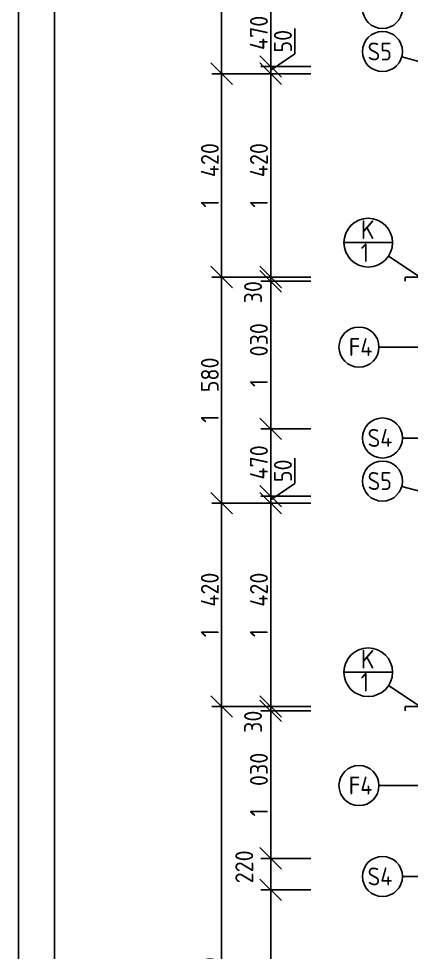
# Model space of a CAD drawing. Extents: x 3792242 to 5145247, y -1546315 to -1031918.
# Drawn here: x 3886157 to 3888902, y -1536400 to -1529880 of the extents above; entities that cross this region are included whole.
import ezdxf

# ---------------------------------------------------------------- set-up
doc = ezdxf.new("R2010")
doc.units = 0
doc.header["$MEASUREMENT"] = 0
doc.layers.get('0').update_dxf_attribs({"linetype": 'CONTINUOUS'})
doc.layers.get('Defpoints').update_dxf_attribs({"color": 61, "linetype": 'CONTINUOUS'})
for name, color, linetype in [('KÓTY', 4, 'CONTINUOUS'), ('OKNÁ', 143, 'CONTINUOUS'), ('TENKÁ', 7, 'CONTINUOUS')]:
    doc.layers.add(name, color=color, linetype=linetype)
doc.styles.add('STYLE1', font='isocp.shx')
doc.dimstyles.new('STANDARD-50', dxfattribs={"dimtxt": 125, "dimasz": 150, "dimexe": 10, "dimexo": 200, "dimgap": 20, "dimtad": 1, "dimdsep": 46, "dimlunit": 6, "dimtxsty": 'STYLE1', "dimblk1": 'OBLIQUE', "dimblk2": 'OBLIQUE', "dimsah": 1, "dimcen": 2.5, "dimse1": 1, "dimse2": 1, "dimadec": 0, "dimazin": 0, "dimtfac": 1, "dimtmove": 1, "dimatfit": 3, "dimldrblk": 'OBLIQUE', "dimfxl": 1, "dimtolj": 1, "dimtzin": 0, "dimarcsym": 0})

# ---------------------------------------------------------------- blocks, each defined once
blk = doc.blocks.new('_OBLIQUE')
at = {"color": 0, "linetype": 'ByBlock'}
blk.add_line((-0.5, -0.5), (0.5, 0.5), dxfattribs=at)
blk = doc.blocks.new('*D49699')
at = {"layer": 'Defpoints', "color": 0}
for p in [(3888755.5, -1533263.8), (3887576, -1534683.8), (3888755.5, -1534683.8)]:
    blk.add_point(p, dxfattribs=at)
at = {"layer": 'KÓTY', "color": 0, "lineweight": -2, "ltscale": 0.25}
blk.add_line((3887576, -1533263.8), (3887576, -1534683.8), dxfattribs=at)
at = {"layer": 'KÓTY', "color": 0, "linetype": 'ByBlock', "lineweight": -2, "xscale": 150, "yscale": 150, "zscale": 150}
for p, rotation in [((3887576, -1533263.8), 90), ((3887576, -1534683.8), 270)]:
    blk.add_blockref('_OBLIQUE', p, dxfattribs=dict(at, rotation=rotation))
at = {"layer": 'KÓTY', "color": 0, "insert": (3887493.5, -1533973.8), "char_height": 125, "attachment_point": 5, "rotation": 90, "style": 'STYLE1'}
blk.add_mtext('\\A1;1ﾠ420', dxfattribs=at)
blk = doc.blocks.new('*D49700')
at = {"layer": 'Defpoints', "color": 0}
for p in [(3888755.5, -1531683.8), (3887576, -1533263.8), (3888755.5, -1533263.8)]:
    blk.add_point(p, dxfattribs=at)
at = {"layer": 'KÓTY', "color": 0, "lineweight": -2, "ltscale": 0.25}
blk.add_line((3887576, -1531683.8), (3887576, -1533263.8), dxfattribs=at)
at = {"layer": 'KÓTY', "color": 0, "linetype": 'ByBlock', "lineweight": -2, "xscale": 150, "yscale": 150, "zscale": 150}
for p, rotation in [((3887576, -1531683.8), 90), ((3887576, -1533263.8), 270)]:
    blk.add_blockref('_OBLIQUE', p, dxfattribs=dict(at, rotation=rotation))
at = {"layer": 'KÓTY', "color": 0, "insert": (3887493.5, -1532473.8), "char_height": 125, "attachment_point": 5, "rotation": 90, "style": 'STYLE1'}
blk.add_mtext('\\A1;1ﾠ580', dxfattribs=at)
blk = doc.blocks.new('*D49701')
at = {"layer": 'Defpoints', "color": 0}
for p in [(3888755.5, -1530263.8), (3887576, -1531683.8), (3888755.5, -1531683.8)]:
    blk.add_point(p, dxfattribs=at)
at = {"layer": 'KÓTY', "color": 0, "lineweight": -2, "ltscale": 0.25}
blk.add_line((3887576, -1530263.8), (3887576, -1531683.8), dxfattribs=at)
at = {"layer": 'KÓTY', "color": 0, "linetype": 'ByBlock', "lineweight": -2, "xscale": 150, "yscale": 150, "zscale": 150}
for p, rotation in [((3887576, -1530263.8), 90), ((3887576, -1531683.8), 270)]:
    blk.add_blockref('_OBLIQUE', p, dxfattribs=dict(at, rotation=rotation))
at = {"layer": 'KÓTY', "color": 0, "insert": (3887493.5, -1530973.8), "char_height": 125, "attachment_point": 5, "rotation": 90, "style": 'STYLE1'}
blk.add_mtext('\\A1;1ﾠ420', dxfattribs=at)
blk = doc.blocks.new('*D49702')
at = {"layer": 'Defpoints', "color": 0}
for p in [(3888755.5, -1528683.8), (3887576, -1530263.8), (3888755.5, -1530263.8)]:
    blk.add_point(p, dxfattribs=at)
at = {"layer": 'KÓTY', "color": 0, "lineweight": -2, "ltscale": 0.25}
blk.add_line((3887576, -1528683.8), (3887576, -1530263.8), dxfattribs=at)
at = {"layer": 'KÓTY', "color": 0, "linetype": 'ByBlock', "lineweight": -2, "xscale": 150, "yscale": 150, "zscale": 150}
for p, rotation in [((3887576, -1528683.8), 90), ((3887576, -1530263.8), 270)]:
    blk.add_blockref('_OBLIQUE', p, dxfattribs=dict(at, rotation=rotation))
at = {"layer": 'KÓTY', "color": 0, "insert": (3887493.5, -1529473.8), "char_height": 125, "attachment_point": 5, "rotation": 90, "style": 'STYLE1'}
blk.add_mtext('\\A1;1ﾠ580', dxfattribs=at)
blk = doc.blocks.new('*D49705')
at = {"layer": 'Defpoints', "color": 0}
for p in [(3888636, -1529743.8), (3887919, -1530213.8), (3888636, -1530213.8)]:
    blk.add_point(p, dxfattribs=at)
at = {"layer": 'KÓTY', "color": 0, "lineweight": -2, "ltscale": 0.25}
blk.add_line((3887919, -1529743.8), (3887919, -1530213.8), dxfattribs=at)
at = {"layer": 'KÓTY', "color": 0, "linetype": 'ByBlock', "lineweight": -2, "xscale": 150, "yscale": 150, "zscale": 150}
for p, rotation in [((3887919, -1529743.8), 90), ((3887919, -1530213.8), 270)]:
    blk.add_blockref('_OBLIQUE', p, dxfattribs=dict(at, rotation=rotation))
at = {"layer": 'KÓTY', "color": 0, "insert": (3887836.5, -1529978.8), "char_height": 125, "attachment_point": 5, "rotation": 90, "style": 'STYLE1'}
blk.add_mtext('\\A1;470', dxfattribs=at)
blk = doc.blocks.new('*D49706')
at = {"layer": 'Defpoints', "color": 0}
for p in [(3888636, -1530213.8), (3887919, -1530263.8), (3888636, -1530263.8)]:
    blk.add_point(p, dxfattribs=at)
at = {"layer": 'KÓTY', "color": 0, "lineweight": -2, "ltscale": 0.25}
for p, q in [((3888087, -1529948.4), (3888087, -1530126)), ((3888087, -1530126), (3887919, -1530238.8)), ((3887919, -1530213.8), (3887919, -1530263.8))]:
    blk.add_line(p, q, dxfattribs=at)
at = {"layer": 'KÓTY', "color": 0, "linetype": 'ByBlock', "lineweight": -2, "xscale": 150, "yscale": 150, "zscale": 150}
for p, rotation in [((3887919, -1530213.8), 90), ((3887919, -1530263.8), 270)]:
    blk.add_blockref('_OBLIQUE', p, dxfattribs=dict(at, rotation=rotation))
at = {"layer": 'KÓTY', "color": 0, "insert": (3888004.5, -1530037.2), "char_height": 125, "attachment_point": 5, "rotation": 90, "style": 'STYLE1'}
blk.add_mtext('\\A1;50', dxfattribs=at)
blk = doc.blocks.new('*D49712')
at = {"layer": 'Defpoints', "color": 0}
for p in [(3888538, -1530263.8), (3887919, -1531683.8), (3888538, -1531683.8)]:
    blk.add_point(p, dxfattribs=at)
at = {"layer": 'KÓTY', "color": 0, "lineweight": -2, "ltscale": 0.25}
blk.add_line((3887919, -1530263.8), (3887919, -1531683.8), dxfattribs=at)
at = {"layer": 'KÓTY', "color": 0, "linetype": 'ByBlock', "lineweight": -2, "xscale": 150, "yscale": 150, "zscale": 150}
for p, rotation in [((3887919, -1530263.8), 90), ((3887919, -1531683.8), 270)]:
    blk.add_blockref('_OBLIQUE', p, dxfattribs=dict(at, rotation=rotation))
at = {"layer": 'KÓTY', "color": 0, "insert": (3887836.5, -1530973.8), "char_height": 125, "attachment_point": 5, "rotation": 90, "style": 'STYLE1'}
blk.add_mtext('\\A1;1ﾠ420', dxfattribs=at)
blk = doc.blocks.new('*D49714')
at = {"layer": 'Defpoints', "color": 0}
for p in [(3888636, -1532743.8), (3887919, -1533213.8), (3888636, -1533213.8)]:
    blk.add_point(p, dxfattribs=at)
at = {"layer": 'KÓTY', "color": 0, "lineweight": -2, "ltscale": 0.25}
blk.add_line((3887919, -1532743.8), (3887919, -1533213.8), dxfattribs=at)
at = {"layer": 'KÓTY', "color": 0, "linetype": 'ByBlock', "lineweight": -2, "xscale": 150, "yscale": 150, "zscale": 150}
for p, rotation in [((3887919, -1532743.8), 90), ((3887919, -1533213.8), 270)]:
    blk.add_blockref('_OBLIQUE', p, dxfattribs=dict(at, rotation=rotation))
at = {"layer": 'KÓTY', "color": 0, "insert": (3887836.5, -1532978.8), "char_height": 125, "attachment_point": 5, "rotation": 90, "style": 'STYLE1'}
blk.add_mtext('\\A1;470', dxfattribs=at)
blk = doc.blocks.new('*D49715')
at = {"layer": 'Defpoints', "color": 0}
for p in [(3888636, -1533213.8), (3887919, -1533263.8), (3888636, -1533263.8)]:
    blk.add_point(p, dxfattribs=at)
at = {"layer": 'KÓTY', "color": 0, "lineweight": -2, "ltscale": 0.25}
for p, q in [((3888087, -1532948.4), (3888087, -1533126)), ((3888087, -1533126), (3887919, -1533238.8)), ((3887919, -1533213.8), (3887919, -1533263.8))]:
    blk.add_line(p, q, dxfattribs=at)
at = {"layer": 'KÓTY', "color": 0, "linetype": 'ByBlock', "lineweight": -2, "xscale": 150, "yscale": 150, "zscale": 150}
for p, rotation in [((3887919, -1533213.8), 90), ((3887919, -1533263.8), 270)]:
    blk.add_blockref('_OBLIQUE', p, dxfattribs=dict(at, rotation=rotation))
at = {"layer": 'KÓTY', "color": 0, "insert": (3888004.5, -1533037.2), "char_height": 125, "attachment_point": 5, "rotation": 90, "style": 'STYLE1'}
blk.add_mtext('\\A1;50', dxfattribs=at)
blk = doc.blocks.new('*D49716')
at = {"layer": 'Defpoints', "color": 0}
for p in [(3888538, -1533263.8), (3887919, -1534683.8), (3888538, -1534683.8)]:
    blk.add_point(p, dxfattribs=at)
at = {"layer": 'KÓTY', "color": 0, "lineweight": -2, "ltscale": 0.25}
blk.add_line((3887919, -1533263.8), (3887919, -1534683.8), dxfattribs=at)
at = {"layer": 'KÓTY', "color": 0, "linetype": 'ByBlock', "lineweight": -2, "xscale": 150, "yscale": 150, "zscale": 150}
for p, rotation in [((3887919, -1533263.8), 90), ((3887919, -1534683.8), 270)]:
    blk.add_blockref('_OBLIQUE', p, dxfattribs=dict(at, rotation=rotation))
at = {"layer": 'KÓTY', "color": 0, "insert": (3887836.5, -1533973.8), "char_height": 125, "attachment_point": 5, "rotation": 90, "style": 'STYLE1'}
blk.add_mtext('\\A1;1ﾠ420', dxfattribs=at)
blk = doc.blocks.new('*D49718')
at = {"layer": 'Defpoints', "color": 0}
for p in [(3888738, -1535743.8), (3887919, -1535963.8), (3888738, -1535963.8)]:
    blk.add_point(p, dxfattribs=at)
at = {"layer": 'KÓTY', "color": 0, "lineweight": -2, "ltscale": 0.25}
blk.add_line((3887919, -1535743.8), (3887919, -1535963.8), dxfattribs=at)
at = {"layer": 'KÓTY', "color": 0, "linetype": 'ByBlock', "lineweight": -2, "xscale": 150, "yscale": 150, "zscale": 150}
for p, rotation in [((3887919, -1535743.8), 90), ((3887919, -1535963.8), 270)]:
    blk.add_blockref('_OBLIQUE', p, dxfattribs=dict(at, rotation=rotation))
at = {"layer": 'KÓTY', "color": 0, "insert": (3887734, -1535803), "char_height": 125, "attachment_point": 5, "rotation": 90, "style": 'STYLE1'}
blk.add_mtext('\\A1;220', dxfattribs=at)
blk = doc.blocks.new('*D49722')
at = {"layer": 'Defpoints', "color": 0}
for p in [(3888538, -1534683.8), (3887576, -1538663.8), (3888538, -1538663.8)]:
    blk.add_point(p, dxfattribs=at)
at = {"layer": 'KÓTY', "color": 0, "lineweight": -2, "ltscale": 0.25}
blk.add_line((3887576, -1534683.8), (3887576, -1538663.8), dxfattribs=at)
at = {"layer": 'KÓTY', "color": 0, "linetype": 'ByBlock', "lineweight": -2, "xscale": 150, "yscale": 150, "zscale": 150}
for p, rotation in [((3887576, -1534683.8), 90), ((3887576, -1538663.8), 270)]:
    blk.add_blockref('_OBLIQUE', p, dxfattribs=dict(at, rotation=rotation))
at = {"layer": 'KÓTY', "color": 0, "insert": (3887493.5, -1536673.8), "char_height": 125, "attachment_point": 5, "rotation": 90, "style": 'STYLE1'}
blk.add_mtext('\\A1;3ﾠ980', dxfattribs=at)
blk = doc.blocks.new('*D49726')
at = {"layer": 'Defpoints', "color": 0}
for p in [(3889069, -1531713.8), (3887919, -1532743.8), (3889069, -1532743.8)]:
    blk.add_point(p, dxfattribs=at)
at = {"layer": 'KÓTY', "color": 0, "lineweight": -2, "ltscale": 0.25}
blk.add_line((3887919, -1531713.8), (3887919, -1532743.8), dxfattribs=at)
at = {"layer": 'KÓTY', "color": 0, "linetype": 'ByBlock', "lineweight": -2, "xscale": 150, "yscale": 150, "zscale": 150}
for p, rotation in [((3887919, -1531713.8), 90), ((3887919, -1532743.8), 270)]:
    blk.add_blockref('_OBLIQUE', p, dxfattribs=dict(at, rotation=rotation))
at = {"layer": 'KÓTY', "color": 0, "insert": (3887836.5, -1532228.8), "char_height": 125, "attachment_point": 5, "rotation": 90, "style": 'STYLE1'}
blk.add_mtext('\\A1;1ﾠ030', dxfattribs=at)
blk = doc.blocks.new('*D49727')
at = {"layer": 'Defpoints', "color": 0}
for p in [(3887919, -1531683.8), (3889069, -1531683.8), (3889069, -1531713.8)]:
    blk.add_point(p, dxfattribs=at)
at = {"layer": 'KÓTY', "color": 0, "lineweight": -2, "ltscale": 0.25}
for p, q in [((3887919, -1531683.8), (3887919, -1531533.8)), ((3887919, -1531713.8), (3887919, -1531683.8)), ((3887919, -1531713.8), (3887919, -1531863.8))]:
    blk.add_line(p, q, dxfattribs=at)
at = {"layer": 'KÓTY', "color": 0, "linetype": 'ByBlock', "lineweight": -2, "xscale": 150, "yscale": 150, "zscale": 150}
for p, rotation in [((3887919, -1531683.8), 270), ((3887919, -1531713.8), 90)]:
    blk.add_blockref('_OBLIQUE', p, dxfattribs=dict(at, rotation=rotation))
at = {"layer": 'KÓTY', "color": 0, "insert": (3887795.5, -1531790), "char_height": 125, "attachment_point": 5, "rotation": 90, "style": 'STYLE1'}
blk.add_mtext('\\A1;30', dxfattribs=at)
blk = doc.blocks.new('*D49728')
at = {"layer": 'Defpoints', "color": 0}
for p in [(3889069, -1534713.8), (3887919, -1535743.8), (3889069, -1535743.8)]:
    blk.add_point(p, dxfattribs=at)
at = {"layer": 'KÓTY', "color": 0, "lineweight": -2, "ltscale": 0.25}
blk.add_line((3887919, -1534713.8), (3887919, -1535743.8), dxfattribs=at)
at = {"layer": 'KÓTY', "color": 0, "linetype": 'ByBlock', "lineweight": -2, "xscale": 150, "yscale": 150, "zscale": 150}
for p, rotation in [((3887919, -1534713.8), 90), ((3887919, -1535743.8), 270)]:
    blk.add_blockref('_OBLIQUE', p, dxfattribs=dict(at, rotation=rotation))
at = {"layer": 'KÓTY', "color": 0, "insert": (3887836.5, -1535228.8), "char_height": 125, "attachment_point": 5, "rotation": 90, "style": 'STYLE1'}
blk.add_mtext('\\A1;1ﾠ030', dxfattribs=at)
blk = doc.blocks.new('*D49729')
at = {"layer": 'Defpoints', "color": 0}
for p in [(3887919, -1534683.8), (3889069, -1534683.8), (3889069, -1534713.8)]:
    blk.add_point(p, dxfattribs=at)
at = {"layer": 'KÓTY', "color": 0, "lineweight": -2, "ltscale": 0.25}
for p, q in [((3887919, -1534683.8), (3887919, -1534533.8)), ((3887919, -1534713.8), (3887919, -1534683.8)), ((3887919, -1534713.8), (3887919, -1534863.8))]:
    blk.add_line(p, q, dxfattribs=at)
at = {"layer": 'KÓTY', "color": 0, "linetype": 'ByBlock', "lineweight": -2, "xscale": 150, "yscale": 150, "zscale": 150}
for p, rotation in [((3887919, -1534683.8), 270), ((3887919, -1534713.8), 90)]:
    blk.add_blockref('_OBLIQUE', p, dxfattribs=dict(at, rotation=rotation))
at = {"layer": 'KÓTY', "color": 0, "insert": (3887795.5, -1534790), "char_height": 125, "attachment_point": 5, "rotation": 90, "style": 'STYLE1'}
blk.add_mtext('\\A1;30', dxfattribs=at)
blk = doc.blocks.new('*D49730')
at = {"layer": 'Defpoints', "color": 0}
for p in [(3889069, -1535963.8), (3887919, -1538663.8), (3888909, -1538663.8)]:
    blk.add_point(p, dxfattribs=at)
at = {"layer": 'KÓTY', "color": 0, "lineweight": -2, "ltscale": 0.25}
blk.add_line((3887919, -1535963.8), (3887919, -1538663.8), dxfattribs=at)
at = {"layer": 'KÓTY', "color": 0, "linetype": 'ByBlock', "lineweight": -2, "xscale": 150, "yscale": 150, "zscale": 150}
for p, rotation in [((3887919, -1535963.8), 90), ((3887919, -1538663.8), 270)]:
    blk.add_blockref('_OBLIQUE', p, dxfattribs=dict(at, rotation=rotation))
at = {"layer": 'KÓTY', "color": 0, "insert": (3887836.5, -1537313.8), "char_height": 125, "attachment_point": 5, "rotation": 90, "style": 'STYLE1'}
blk.add_mtext('\\A1;2ﾠ700', dxfattribs=at)

msp = doc.modelspace()

# ---------------------------------------------------------------- linework, layer by layer
at = {"layer": 'KÓTY', "ltscale": 0.25}
for p, q in [((3888199.903, -1530213.77), (3887849.903, -1530213.77)), ((3887856.903, -1530263.77), (3887506.903, -1530263.77)), ((3888199.903, -1530263.77), (3887849.903, -1530263.77)), ((3887856.903, -1531683.77), (3887506.903, -1531683.77)), ((3888199.903, -1531683.77), (3887849.903, -1531683.77)), ((3888199.903, -1531713.77), (3887849.903, -1531713.77)), ((3888199.903, -1532743.77), (3887849.903, -1532743.77)), ((3888199.903, -1533213.77), (3887849.903, -1533213.77)), ((3887856.903, -1533263.77), (3887506.903, -1533263.77)), ((3888199.903, -1533263.77), (3887849.903, -1533263.77)), ((3887856.903, -1534683.77), (3887506.903, -1534683.77)), ((3888199.903, -1534683.77), (3887849.903, -1534683.77)), ((3888199.903, -1534713.77), (3887849.903, -1534713.77)), ((3888199.903, -1535743.77), (3887849.903, -1535743.77)), ((3888199.903, -1535963.77), (3887849.903, -1535963.77))]:
    msp.add_line(p, q, dxfattribs=at)
at = {"layer": 'OKNÁ', "ltscale": 0.25}
for p, q in [((3889195.5, -1530243.946), (3888835.567, -1530145.783)), ((3888953.5, -1532173.481), (3888676.139, -1532173.481)), ((3888840.5, -1532808.176), (3889086.5, -1532808.176)), ((3889195.5, -1533243.946), (3888835.567, -1533145.783)), ((3888953.5, -1535235.71), (3888676.139, -1535235.71)), ((3888840.5, -1535870.406), (3889086.5, -1535870.406))]:
    msp.add_line(p, q, dxfattribs=at)
for centre in [(3888700.5, -1529808.176), (3888700.5, -1530108.946), (3888536.139, -1532173.481), (3888700.5, -1532808.176), (3888700.5, -1533108.946), (3888536.139, -1535235.71), (3888700.5, -1535870.406)]:
    msp.add_circle(centre, 140, dxfattribs=at)
at = {"layer": 'TENKÁ', "color": 7}
for p, q in [((3886156.575, -1545689.552), (3886156.575, -1517855.516)), ((3886406.575, -1545439.552), (3886406.575, -1518105.516))]:
    msp.add_line(p, q, dxfattribs=at)
at = {"layer": 'TENKÁ', "ltscale": 0.25}
for p, q in [((3888770.557, -1531443.867), (3888430.557, -1531443.867)), ((3888770.557, -1534443.867), (3888430.557, -1534443.867))]:
    msp.add_line(p, q, dxfattribs=at)
at = {"layer": 'TENKÁ'}
for p, q in [((3888964, -1531683.77), (3888742.435, -1531537.518)), ((3889069, -1531683.77), (3888859, -1531683.77)), ((3888859, -1531683.77), (3888859, -1531713.77)), ((3888964, -1534683.77), (3888742.435, -1534537.518)), ((3889069, -1534683.77), (3888859, -1534683.77)), ((3888859, -1534683.77), (3888859, -1534713.77))]:
    msp.add_line(p, q, dxfattribs=at)
at = {"layer": 'TENKÁ', "ltscale": 0.25}
for centre in [(3888600.557, -1531443.867), (3888600.557, -1534443.867)]:
    msp.add_circle(centre, 170, dxfattribs=at)

# ---------------------------------------------------------------- texts
at = {"layer": 'TENKÁ', "ltscale": 0.25, "style": 'STYLE1'}
for s, p in [('S5', (3888596.196, -1530171.124)), ('F4', (3888464.834, -1532235.658)), ('S4', (3888596.196, -1532870.354)), ('S5', (3888596.196, -1533171.124)), ('F4', (3888464.834, -1535297.888)), ('S4', (3888596.196, -1535932.583))]:
    msp.add_text(s, height=125, dxfattribs=at).set_placement(p)
at = {"layer": 'TENKÁ', "style": 'STYLE1'}
for s, p in [('K', (3888549.027, -1531418.367)), ('1', (3888548.027, -1531579.003)), ('K', (3888549.027, -1534418.367)), ('1', (3888548.027, -1534579.003))]:
    msp.add_text(s, height=130, dxfattribs=at).set_placement(p)

# ---------------------------------------------------------------- dimensions: what is measured, and where the dimension line sits
at = {"layer": 'KÓTY', "ltscale": 0.25}
for base, p1, p2, picture, middle in [((3887576, -1530263.77), (3888755.5, -1528683.77), (3888755.5, -1530263.77), '*D49702', (3887493.457, -1529473.77)), ((3887919, -1530213.77), (3888636, -1529743.77), (3888636, -1530213.77), '*D49705', (3887836.5, -1529978.77)), ((3887576, -1531683.77), (3888755.5, -1530263.77), (3888755.5, -1531683.77), '*D49701', (3887493.457, -1530973.77)), ((3887919, -1531683.77), (3888538, -1530263.77), (3888538, -1531683.77), '*D49712', (3887836.457, -1530973.77)), ((3887576, -1533263.77), (3888755.5, -1531683.77), (3888755.5, -1533263.77), '*D49700', (3887493.457, -1532473.77)), ((3887919, -1532743.77), (3889069, -1531713.77), (3889069, -1532743.77), '*D49726', (3887836.457, -1532228.77)), ((3887919, -1533213.77), (3888636, -1532743.77), (3888636, -1533213.77), '*D49714', (3887836.5, -1532978.77)), ((3887576, -1534683.77), (3888755.5, -1533263.77), (3888755.5, -1534683.77), '*D49699', (3887493.457, -1533973.77)), ((3887919, -1534683.77), (3888538, -1533263.77), (3888538, -1534683.77), '*D49716', (3887836.457, -1533973.77)), ((3887576, -1538663.77), (3888538, -1534683.77), (3888538, -1538663.77), '*D49722', (3887493.457, -1536673.77)), ((3887919, -1535743.77), (3889069, -1534713.77), (3889069, -1535743.77), '*D49728', (3887836.457, -1535228.77)), ((3887919, -1535963.77), (3888738, -1535743.77), (3888738, -1535963.77), '*D49718', (3887734, -1535803.02)), ((3887919, -1538663.77), (3889069, -1535963.77), (3888909, -1538663.77), '*D49730', (3887836.457, -1537313.77))]:
    dim = msp.add_linear_dim(base=base, p1=p1, p2=p2, angle=90, dimstyle='STANDARD-50', override={"dimtxsty": 'STYLE1', "dimldrblk": 'OBLIQUE'}, dxfattribs=at)
    dim.commit()
    dim.dimension.update_dxf_attribs({"geometry": picture, "text_midpoint": middle})
for base, p1, p2, picture, middle in [((3887919, -1530263.77), (3888636, -1530213.77), (3888636, -1530263.77), '*D49706', (3888087, -1530106)), ((3887919, -1531683.77), (3889069, -1531713.77), (3889069, -1531683.77), '*D49727', (3887878, -1531790)), ((3887919, -1533263.77), (3888636, -1533213.77), (3888636, -1533263.77), '*D49715', (3888087, -1533106)), ((3887919, -1534683.77), (3889069, -1534713.77), (3889069, -1534683.77), '*D49729', (3887878, -1534790))]:
    dim = msp.add_linear_dim(base=base, p1=p1, p2=p2, angle=90, dimstyle='STANDARD-50', override={"dimtxsty": 'STYLE1', "dimldrblk": 'OBLIQUE'}, dxfattribs=at)
    dim.commit()
    dim.dimension.update_dxf_attribs({"geometry": picture, "text_midpoint": middle, "dimtype": 160})

doc.saveas('drawing.dxf')
